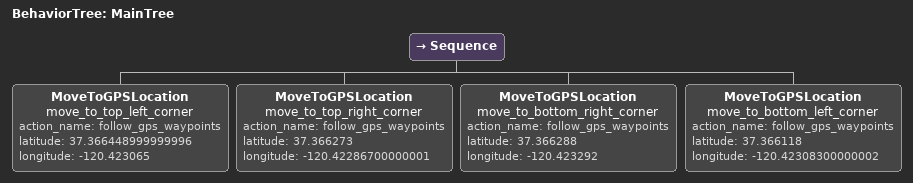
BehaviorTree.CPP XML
<root BTCPP_format="4" schema_location="schemas/amiga_btcpp.xsd">
    <Mission>drive the robot to each of the four corners of the field</Mission>
    <BehaviorTree ID="MainTree">
        <Sequence>
            <MoveToGPSLocation name="move_to_top_left_corner" action_name="follow_gps_waypoints" latitude="37.366448999999996" longitude="-120.423065"/>
            <MoveToGPSLocation name="move_to_top_right_corner" action_name="follow_gps_waypoints" latitude="37.366273" longitude="-120.42286700000001"/>
            <MoveToGPSLocation name="move_to_bottom_right_corner" action_name="follow_gps_waypoints" latitude="37.366288" longitude="-120.423292"/>
            <MoveToGPSLocation name="move_to_bottom_left_corner" action_name="follow_gps_waypoints" latitude="37.366118" longitude="-120.42308300000002"/>
        </Sequence>
    </BehaviorTree>
</root>
